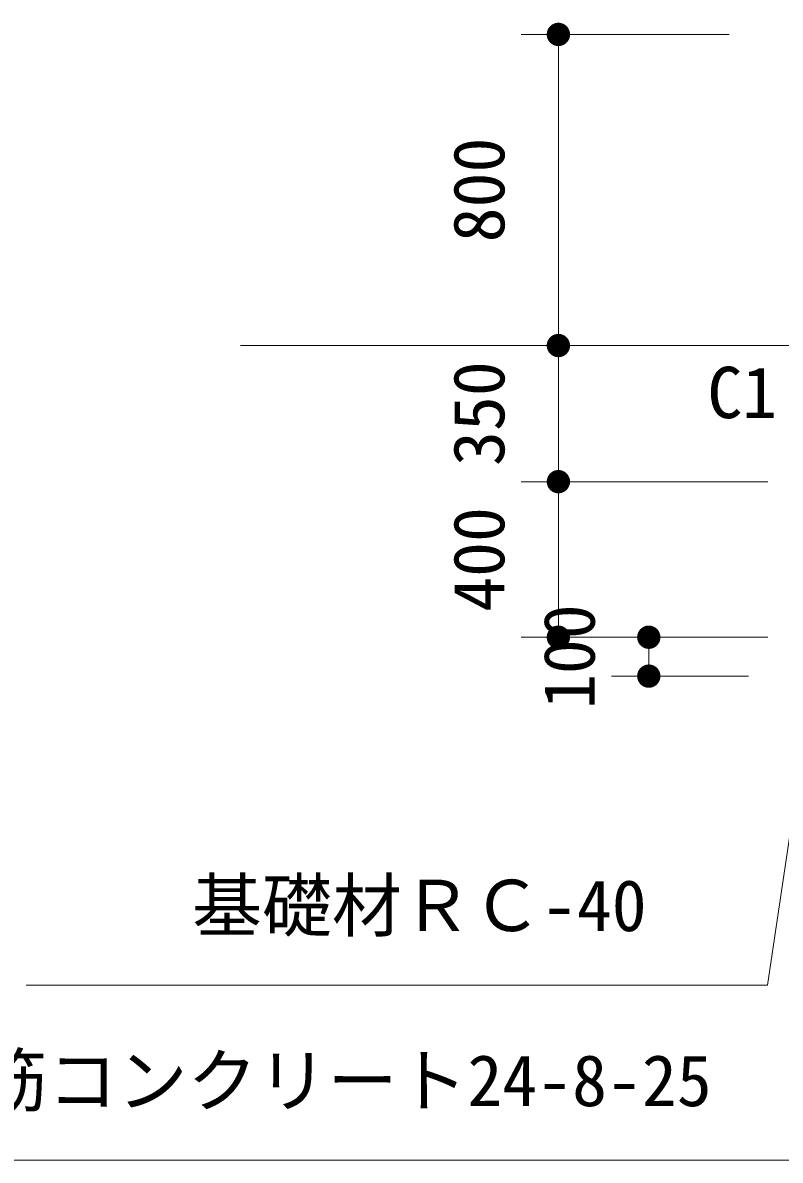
# Model space of a CAD drawing. Units: millimetres at full size. Extents: x 0 to 42000, y 0 to 29700.
# Drawn here: x 21285 to 23234, y 5557 to 8482 of the extents above; entities that cross this region are included whole.
import ezdxf
from ezdxf.enums import TextEntityAlignment as Align

# ---------------------------------------------------------------- set-up
doc = ezdxf.new("R2010")
doc.units = ezdxf.units.MM
doc.header["$LTSCALE"] = 100
for name, color, linetype, lineweight in [('D-STR', 1, 'Continuous', 13), ('D-STR-DIM', 7, 'Continuous', 13), ('D-STR-HTXT', 7, 'Continuous', 13), ('D-STR-TXT', 7, 'Continuous', 13)]:
    doc.layers.add(name, color=color, linetype=linetype, lineweight=lineweight)
doc.styles.add('ＭＳ ゴシック', font='')
doc.styles.get('ＭＳ ゴシック').set_extended_font_data('MS Gothic')

# ---------------------------------------------------------------- blocks, each defined once
blk = doc.blocks.new('filled_dot')
at = {"color": 0, "linetype": 'Continuous', "lineweight": -2, "const_width": 1.25}
blk.add_lwpolyline([(-0.625, 0, 1), (0.625, 0, 1)], format="xyb", close=True, dxfattribs=at)

msp = doc.modelspace()

# ---------------------------------------------------------------- linework, layer by layer
at = {"layer": 'D-STR'}
msp.add_line((21844.9, 7651.7), (26775.2, 7651.7), dxfattribs=at)
at = {"layer": 'D-STR-DIM'}
for p, q in [((23101.7, 8451.7), (22566.7, 8451.7)), ((22662.7, 8451.7), (22662.7, 7651.7)), ((23101.7, 7651.7), (22566.7, 7651.7)), ((23201.7, 7651.7), (22566.7, 7651.7)), ((22662.7, 7651.7), (22662.7, 7301.7)), ((23201.7, 7301.7), (22566.7, 7301.7)), ((23201.7, 7301.7), (22566.7, 7301.7)), ((22662.7, 7301.7), (22662.7, 6901.7)), ((23201.7, 6901.7), (22566.7, 6901.7)), ((23201.7, 6901.7), (22799.3, 6901.7)), ((22895.3, 6901.7), (22895.3, 6801.7)), ((23151.7, 6801.7), (22799.3, 6801.7))]:
    msp.add_line(p, q, dxfattribs=at)
at = {"layer": 'D-STR-HTXT'}
for points in [[(23886.9, 7070.3), (23368.2, 5556.9), (23128.2, 5556.9), (20163.8, 5556.9)], [(23325.1, 6841.6), (23200.8, 6007.1), (22960.8, 6007.1), (21293.8, 6007.1)]]:
    msp.add_lwpolyline(points, dxfattribs=at)

# ---------------------------------------------------------------- block references
at = {"layer": 'D-STR-DIM', "xscale": 24, "yscale": 24}
for p, rotation in [((22662.7, 8451.7), 270), ((22662.7, 7651.7), 90), ((22662.7, 7651.7), 270), ((22662.7, 7301.7), 90), ((22662.7, 7301.7), 270), ((22662.7, 6901.7), 90), ((22895.3, 6901.7), 270), ((22895.3, 6801.7), 90)]:
    msp.add_blockref('filled_dot', p, dxfattribs=dict(at, rotation=rotation))

# ---------------------------------------------------------------- texts
at = {"layer": 'D-STR-DIM', "style": 'ＭＳ ゴシック'}
for s, p in [('800', (22391.7, 8051.7)), ('350', (22391.7, 7476.7)), ('400', (22391.7, 7101.7)), ('100', (22624.2, 6851.7))]:
    msp.add_text(s, height=132, rotation=90, dxfattribs=at).set_placement(p, align=Align.TOP_CENTER)
at = {"layer": 'D-STR-HTXT', "style": 'ＭＳ ゴシック'}
for s, p in [('基礎材ＲＣ-40', (22889.8, 6278.1)), ('鉄筋コンクリート24-8-25', (23057.2, 5828))]:
    msp.add_text(s, height=132, dxfattribs=at).set_placement(p, align=Align.TOP_RIGHT)
at = {"layer": 'D-STR-TXT', "style": 'ＭＳ ゴシック'}
msp.add_text('C1', height=132, dxfattribs=at).set_placement((23225.6, 7597.1), align=Align.TOP_RIGHT)

doc.saveas('drawing.dxf')
